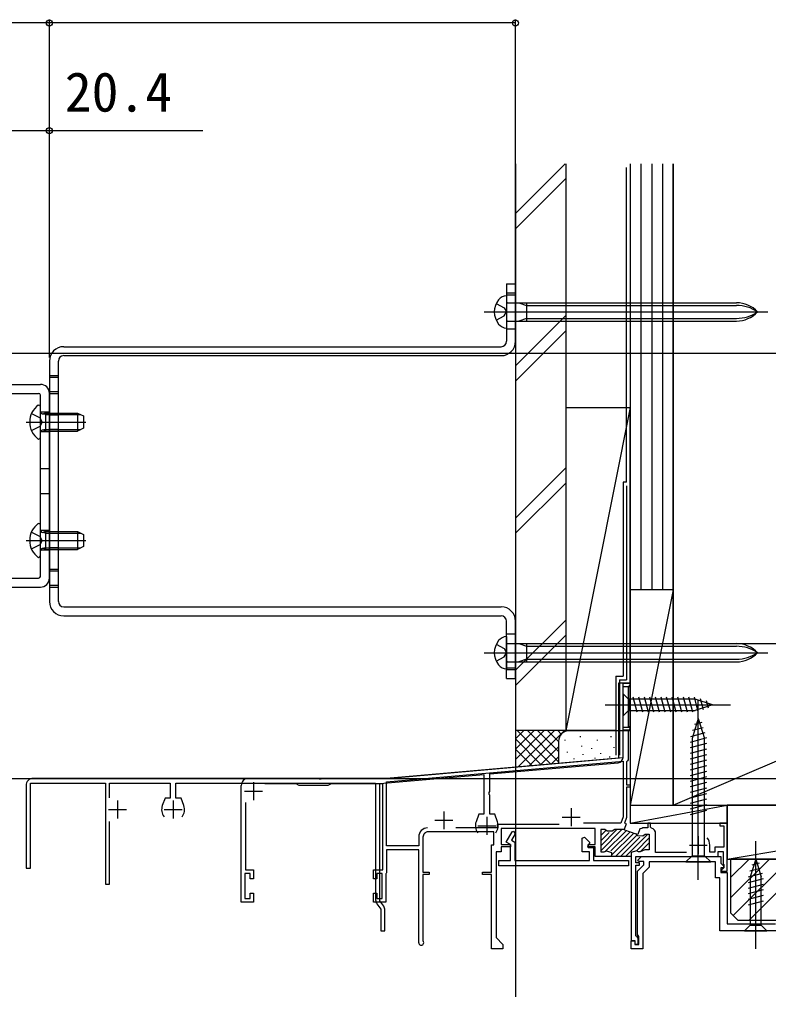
# Model space of a CAD drawing. Units: millimetres, scale not verified. Extents: x -875 to 876, y -1306 to 1300.
# Drawn here: x -473.5 to -264.5, y 699.3 to 969.7 of the extents above; entities that cross this region are included whole.
import ezdxf
from ezdxf.enums import TextEntityAlignment as Align

# ---------------------------------------------------------------- set-up
doc = ezdxf.new("R2010")
doc.units = ezdxf.units.MM
doc.header["$LTSCALE"] = 4
for name, color, linetype in [('0-2_YKK_11', 7, 'Continuous'), ('0-3_YKK_11E', 7, 'Continuous'), ('0-4_YKK_12', 2, 'Continuous'), ('0-5_YKK_13', 4, 'Continuous'), ('0-7_YKK_D', 6, 'Continuous'), ('0-9_YSS_K', 3, 'Continuous')]:
    doc.layers.add(name, color=color, linetype=linetype)
doc.styles.add('ＭＳ ゴシック', font='')
doc.styles.get('ＭＳ ゴシック').set_extended_font_data('MS Gothic')

msp = doc.modelspace()

# ---------------------------------------------------------------- linework, layer by layer
at = {"layer": '0-2_YKK_11'}
for p, q in [((-408.237, 757.089), (-408.237, 752.089)), ((-410.737, 754.589), (-405.737, 754.589)), ((-355.137, 748.989), (-355.137, 743.989)), ((-319.637, 749.889), (-319.637, 744.889)), ((-357.637, 746.489), (-352.637, 746.489)), ((-322.137, 747.389), (-317.137, 747.389)), ((-306.848, 743.889), (-311.337, 739.4)), ((-309.798, 743.767), (-311.337, 742.228)), ((-305.434, 743.889), (-311.231, 738.091)), ((-304.21, 743.699), (-310.197, 737.712)), ((-304.683, 743.871), (-301.541, 742.727)), ((-309.037, 743.114), (-311.337, 740.814)), ((-303.173, 743.321), (-308.509, 737.985)), ((-302.136, 742.944), (-308.337, 736.743)), ((-301.19, 742.475), (-307.277, 736.389)), ((-300.454, 741.798), (-305.862, 736.389)), ((-298.316, 742.522), (-304.448, 736.389)), ((-297.837, 741.586), (-301.422, 738.001)), ((-284.137, 742.089), (-284.137, 737.089)), ((-297.837, 740.172), (-300.32, 737.689)), ((-286.637, 739.589), (-281.637, 739.589)), ((-302.837, 736.586), (-303.034, 736.389))]:
    msp.add_line(p, q, dxfattribs=at)
for points in [[(-409.637, 758.189), (-390.095, 758.189), (-389.912, 758.069), (-389.362, 758.069), (-389.179, 758.189), (-371.137, 758.189), (-305.137, 763.963), (-305.137, 784.689), (-303.137, 784.689), (-303.137, 784.289), (-303.437, 783.989), (-303.737, 783.689), (-303.737, 772.689), (-303.437, 772.389), (-303.137, 772.089), (-303.137, 771.989), (-303.437, 771.689), (-303.737, 771.389), (-303.737, 763.357), (-303.937, 763.074), (-304.137, 762.791), (-304.137, 756.389), (-303.137, 756.389), (-303.137, 755.689), (-304.137, 755.689), (-304.137, 747.258), (-304.708, 745.689), (-304.285, 745.535), (-304.867, 743.938), (-304.733, 743.889), (-307.452, 743.889)], [(-362.137, 741.889), (-362.137, 739.389), (-371.137, 739.389), (-371.137, 757.185), (-305.137, 762.96), (-305.137, 747.434), (-305.772, 745.689), (-316.137, 745.689)], [(-410.437, 751.416), (-410.437, 732.689), (-408.237, 732.689), (-408.237, 730.189), (-409.137, 730.189), (-409.137, 731.689), (-410.637, 731.689), (-410.637, 724.689), (-409.137, 724.689), (-409.137, 726.189), (-408.237, 726.189), (-408.237, 723.689), (-411.637, 723.689), (-411.637, 756.189)], [(-362.137, 712.389), (-362.137, 738.289), (-371.137, 738.289), (-371.137, 731.889), (-371.237, 731.716), (-371.337, 731.543), (-371.337, 723.689), (-374.737, 723.689), (-374.737, 726.189), (-373.837, 726.189), (-373.837, 724.689), (-372.337, 724.689), (-372.337, 731.689), (-373.837, 731.689), (-373.837, 730.189), (-374.737, 730.189), (-374.737, 732.689), (-372.137, 732.689), (-372.137, 756.689), (-386.571, 756.689), (-387.437, 756.189), (-395.437, 756.189), (-396.303, 756.689), (-405.012, 756.689)], [(-301.413, 737.989), (-302.837, 737.489), (-302.837, 736.389), (-308.637, 736.389), (-312.937, 736.389), (-312.937, 739.089), (-314.837, 739.089), (-314.837, 739.789), (-312.937, 739.789), (-312.937, 744.189), (-339.137, 744.189), (-339.137, 739.789), (-336.537, 739.789), (-336.537, 739.089), (-339.137, 739.089), (-339.137, 737.689), (-340.537, 737.689), (-340.537, 713.789), (-338.637, 711.889), (-338.637, 710.689), (-341.837, 710.689), (-341.837, 731.389), (-344.337, 731.389), (-344.337, 732.089), (-341.837, 732.089), (-341.837, 739.689), (-341.137, 739.689), (-341.137, 743.289), (-359.437, 743.289)], [(-322.973, 745.289), (-340.237, 745.289), (-340.237, 744.389), (-351.801, 744.389)], [(-309.53, 743.489), (-310.223, 743.889), (-311.337, 743.889), (-311.337, 737.689), (-310.386, 737.689), (-309.762, 737.989)], [(-307.452, 743.889), (-308.144, 743.489), (-309.53, 743.489)], [(-302.837, 736.389), (-302.837, 712.989), (-301.837, 712.989), (-301.837, 711.989), (-300.937, 711.989), (-300.937, 713.689), (-301.237, 713.989), (-301.537, 714.289), (-301.537, 733.989), (-300.537, 733.989), (-300.537, 734.689), (-301.537, 734.689), (-301.537, 736.389), (-284.657, 736.389), (-284.397, 736.539), (-283.877, 736.539), (-283.617, 736.389), (-278.637, 736.389), (-278.637, 737.789), (-277.237, 737.789), (-277.237, 734.489), (-277.137, 734.316), (-277.037, 734.143), (-277.037, 733.289), (-277.337, 732.989), (-277.637, 732.689), (-277.637, 732.289), (-276.137, 732.289), (-276.137, 745.689), (-278.137, 745.689), (-278.137, 744.989), (-277.037, 744.989), (-277.037, 738.989), (-279.537, 738.989), (-279.537, 737.589), (-280.937, 737.589), (-280.937, 739.589)], [(-300.292, 744.082), (-300.432, 744.133), (-301.014, 742.535), (-301.541, 742.727), (-301.076, 742.282)], [(-297.216, 744.333), (-297.437, 744.622), (-297.437, 745.689), (-298.237, 745.689), (-298.237, 744.389), (-299.655, 744.389), (-299.922, 744.226), (-300.291, 744.081)], [(-360.937, 741.789), (-360.937, 732.089), (-359.237, 732.089), (-359.237, 731.389), (-360.937, 731.389), (-360.937, 712.989), (-360.877, 712.809)], [(-301.076, 742.282), (-299.644, 742.189), (-298.952, 742.589), (-297.837, 742.589), (-297.837, 738.289), (-299.088, 738.289), (-299.713, 737.989), (-300.337, 737.689), (-300.788, 737.689), (-301.413, 737.989)], [(-287.473, 737.489), (-296.037, 737.489), (-296.037, 742.789)], [(-309.762, 737.989), (-308.337, 737.489), (-308.337, 736.689), (-308.637, 736.389)], [(-261.137, 715.689), (-278.137, 715.689), (-278.137, 730.489), (-279.337, 730.489), (-279.337, 734.889), (-297.837, 734.889), (-297.837, 733.468), (-299.637, 731.668), (-299.637, 710.689), (-302.837, 710.689), (-302.837, 712.889), (-301.837, 712.889), (-301.837, 711.889), (-300.737, 711.889), (-300.737, 714.089), (-300.937, 714.372), (-301.137, 714.655), (-301.137, 732.289), (-299.337, 734.089), (-299.337, 734.989), (-300.813, 734.989), (-300.974, 735.377), (-299.961, 736.389), (-277.837, 736.389), (-277.837, 734.513), (-277.001, 733.677), (-277.161, 733.289), (-277.837, 733.289), (-277.837, 731.989), (-276.137, 731.989), (-276.137, 717.689), (-262.637, 717.689)]]:
    msp.add_lwpolyline(points, dxfattribs=at)
msp.add_lwpolyline([(-303.637, 733.789), (-339.737, 733.789), (-339.737, 735.289), (-336.537, 735.289), (-336.537, 739.728), (-337.72, 740.411), (-336.087, 743.239), (-335.654, 743.489), (-335.221, 742.739), (-336.254, 740.95), (-335.337, 740.421), (-335.337, 735.289), (-314.537, 735.289), (-314.537, 737.689), (-316.537, 737.689), (-316.537, 741.528), (-315.92, 741.783), (-314.412, 740.276), (-315.017, 739.229), (-314.82, 738.889), (-313.337, 738.889), (-313.337, 735.289), (-303.637, 735.289)], close=True, dxfattribs=at)
for centre, radius, start, end in [((-409.637, 756.189), 2, 89.99998, 180.00002), ((-359.637, 741.889), 2.5, 89.99998, 180.00002), ((-297.637, 742.789), 1.6, 0, 74.74246), ((-359.437, 741.789), 1.5, 89.99998, 180.00002), ((-284.137, 739.589), 3.2, 0, 38.3998), ((-361.437, 712.389), 0.7, 180.00002, 36.86989)]:
    msp.add_arc(centre, radius, start, end, dxfattribs=at)
at = {"layer": '0-3_YKK_11E'}
for p, q in [((-446.137, 751.989), (-446.137, 746.989)), ((-430.637, 751.989), (-430.637, 746.989)), ((-448.637, 749.489), (-443.637, 749.489)), ((-433.137, 749.489), (-428.137, 749.489)), ((-343.137, 747.489), (-343.137, 742.489)), ((-345.637, 744.989), (-340.637, 744.989))]:
    msp.add_line(p, q, dxfattribs=at)
for points in [[(-305.137, 764.033), (-305.137, 771.689), (-303.137, 771.689), (-303.137, 772.389), (-305.137, 772.389), (-305.137, 783.789), (-303.137, 783.789), (-303.137, 784.689), (-306.437, 784.689), (-306.437, 763.85), (-371.138, 758.189), (-469.637, 758.189)], [(-340.13, 746.083), (-340.896, 748.189), (-342.337, 748.189), (-342.337, 753.469), (-342.487, 753.729), (-342.487, 754.249), (-342.337, 754.509), (-342.337, 759.404), (-306.506, 762.539)], [(-371.899, 722.584), (-372.937, 724.067), (-372.937, 756.727), (-343.937, 759.264), (-343.937, 748.189), (-345.378, 748.189), (-346.144, 746.083)], [(-471.637, 756.189), (-471.637, 733.189), (-470.437, 733.189), (-470.437, 756.889), (-449.537, 756.889), (-449.537, 728.689), (-448.337, 728.689), (-448.337, 746.203)], [(-448.337, 752.775), (-448.337, 756.889), (-431.437, 756.889), (-431.437, 752.689), (-432.878, 752.689), (-433.644, 750.583)], [(-427.63, 750.583), (-428.396, 752.689), (-429.837, 752.689), (-429.837, 756.889), (-374.137, 756.889), (-374.137, 724.32)], [(-373.775, 723.172), (-372.737, 721.69), (-372.737, 715.689), (-371.537, 715.689), (-371.537, 721.437)]]:
    msp.add_lwpolyline(points, dxfattribs=at)
for centre, radius, start, end in [((-306.637, 764.033), 1.5, 274.99997, 0), ((-469.637, 756.189), 2, 89.99998, 180.00002), ((-430.637, 749.489), 3.2, 160.00024, 218.36642), ((-430.637, 749.489), 3.2, 321.63341, 19.99978), ((-343.137, 744.989), 3.2, 160.00024, 218.36642), ((-343.137, 744.989), 3.2, 321.63341, 19.99978), ((-372.137, 724.32), 2, 180.00002, 215.00001), ((-373.537, 721.437), 2, 0, 34.99999)]:
    msp.add_arc(centre, radius, start, end, dxfattribs=at)
at = {"layer": '0-4_YKK_12'}
for p, q in [((-343.85, 888.189), (-264.728, 888.189)), ((-471.637, 857.489), (-454.938, 857.489)), ((-471.637, 824.489), (-454.938, 824.489)), ((-343.851, 793.189), (-264.729, 793.189)), ((-818.866, 758.189), (-108.213, 758.189))]:
    msp.add_line(p, q, dxfattribs=at)
at = {"layer": '0-5_YKK_13'}
for p, q in [((-337.637, 895.989), (-337.637, 879.989)), ((-337.637, 895.989), (-335.137, 895.989)), ((-335.137, 879.989), (-335.137, 895.989)), ((-337.637, 893.489), (-335.137, 893.489)), ((-337.637, 892.989), (-335.137, 892.989)), ((-337.637, 892.689), (-337.637, 883.689)), ((-337.337, 890.739), (-273.494, 890.739)), ((-334.237, 890.739), (-332.037, 889.989)), ((-332.037, 890.739), (-332.037, 885.639)), ((-332.037, 889.989), (-273.494, 889.989)), ((-337.337, 885.639), (-273.494, 885.639)), ((-332.037, 886.389), (-334.237, 885.639)), ((-332.037, 886.389), (-273.494, 886.389)), ((-337.637, 883.489), (-335.137, 883.489)), ((-461.137, 878.489), (-339.137, 878.489)), ((-465.137, 874.489), (-465.137, 807.489)), ((-462.637, 807.489), (-462.637, 874.489)), ((-461.137, 875.989), (-339.137, 875.989)), ((-487.637, 867.989), (-467.637, 867.989)), ((-465.137, 870.489), (-462.637, 870.489)), ((-465.137, 869.989), (-462.637, 869.989)), ((-488.137, 865.489), (-468.137, 865.489)), ((-465.137, 865.989), (-462.637, 865.989)), ((-465.137, 865.489), (-462.637, 865.489)), ((-465.137, 813.989), (-465.137, 865.489)), ((-467.637, 814.489), (-467.637, 864.989)), ((-470.149, 859.839), (-467.732, 858.634)), ((-468.237, 862.239), (-468.137, 862.239)), ((-467.637, 853.239), (-467.637, 861.739)), ((-465.137, 860.239), (-467.637, 860.239)), ((-466.237, 859.989), (-466.832, 859.773)), ((-466.237, 859.989), (-466.237, 854.989)), ((-466.237, 859.989), (-457.337, 859.989)), ((-465.137, 859.989), (-462.637, 859.989)), ((-457.337, 859.989), (-455.637, 859.189)), ((-457.337, 859.989), (-457.337, 854.989)), ((-467.123, 857.489), (-467.732, 858.634)), ((-467.123, 857.489), (-467.732, 856.344)), ((-466.237, 859.556), (-467.16, 859.75)), ((-466.237, 859.556), (-456.417, 859.556)), ((-465.137, 859.489), (-462.637, 859.489)), ((-455.637, 859.189), (-455.637, 855.789)), ((-470.149, 855.139), (-467.732, 856.344)), ((-465.137, 854.739), (-467.637, 854.739)), ((-466.237, 855.422), (-467.16, 855.229)), ((-466.237, 854.989), (-466.832, 855.205)), ((-466.237, 855.422), (-456.417, 855.422)), ((-466.237, 854.989), (-457.337, 854.989)), ((-465.137, 855.489), (-462.637, 855.489)), ((-465.137, 854.989), (-462.637, 854.989)), ((-455.637, 855.789), (-457.337, 854.989)), ((-468.237, 852.739), (-468.137, 852.739)), ((-465.137, 844.489), (-467.637, 844.489)), ((-465.137, 837.489), (-467.637, 837.489)), ((-468.237, 829.239), (-468.137, 829.239)), ((-467.637, 820.239), (-467.637, 828.739)), ((-470.149, 826.839), (-467.732, 825.634)), ((-467.123, 824.489), (-467.732, 825.634)), ((-465.137, 827.239), (-467.637, 827.239)), ((-466.237, 826.556), (-467.16, 826.75)), ((-466.237, 826.989), (-466.832, 826.773)), ((-466.237, 826.989), (-466.237, 821.989)), ((-466.237, 826.989), (-457.337, 826.989)), ((-466.237, 826.556), (-456.417, 826.556)), ((-465.137, 826.989), (-462.637, 826.989)), ((-465.137, 826.489), (-462.637, 826.489)), ((-457.337, 826.989), (-455.637, 826.189)), ((-457.337, 826.989), (-457.337, 821.989)), ((-455.637, 826.189), (-455.637, 822.789)), ((-470.149, 822.139), (-467.732, 823.344)), ((-467.123, 824.489), (-467.732, 823.344)), ((-466.237, 822.422), (-467.16, 822.229)), ((-466.237, 821.989), (-466.832, 822.205)), ((-466.237, 822.422), (-456.417, 822.422)), ((-466.237, 821.989), (-457.337, 821.989)), ((-465.137, 822.489), (-462.637, 822.489)), ((-465.137, 821.989), (-462.637, 821.989)), ((-455.637, 822.789), (-457.337, 821.989)), ((-468.237, 819.739), (-468.137, 819.739)), ((-465.137, 821.739), (-467.637, 821.739)), ((-481.694, 813.989), (-468.137, 813.989)), ((-465.137, 816.489), (-462.637, 816.489)), ((-465.137, 815.989), (-462.637, 815.989)), ((-481.405, 811.489), (-467.637, 811.489)), ((-465.137, 811.989), (-462.637, 811.989)), ((-465.137, 811.489), (-462.637, 811.489)), ((-461.137, 805.989), (-339.137, 805.989)), ((-461.137, 803.489), (-339.137, 803.489)), ((-337.637, 785.989), (-337.637, 801.989)), ((-335.137, 785.989), (-335.137, 801.989)), ((-337.637, 798.489), (-335.137, 798.489)), ((-337.637, 797.689), (-337.637, 788.689)), ((-337.337, 795.739), (-273.494, 795.739)), ((-334.237, 795.739), (-332.037, 794.989)), ((-332.037, 795.739), (-332.037, 790.639)), ((-332.037, 794.989), (-273.494, 794.989)), ((-337.337, 790.639), (-273.494, 790.639)), ((-332.037, 791.389), (-334.237, 790.639)), ((-332.037, 791.389), (-273.494, 791.389)), ((-337.637, 788.989), (-335.137, 788.989)), ((-337.637, 788.489), (-335.137, 788.489)), ((-337.637, 785.989), (-335.137, 785.989)), ((-305.137, 781.789), (-305.137, 775.589)), ((-305.137, 781.789), (-303.587, 780.239)), ((-285.053, 780.239), (-303.587, 780.239)), ((-303.587, 780.239), (-303.587, 777.139)), ((-301.161, 776.589), (-302.286, 780.789)), ((-299.608, 776.589), (-300.733, 780.789)), ((-298.055, 776.589), (-299.18, 780.789)), ((-296.502, 776.589), (-297.627, 780.789)), ((-294.949, 776.589), (-296.075, 780.789)), ((-293.396, 776.589), (-294.522, 780.789)), ((-291.843, 776.589), (-292.969, 780.789)), ((-290.29, 776.589), (-291.416, 780.789)), ((-288.737, 776.589), (-289.863, 780.789)), ((-287.185, 776.589), (-288.31, 780.789)), ((-285.632, 776.589), (-286.757, 780.789)), ((-284.148, 776.848), (-285.204, 780.789)), ((-280.137, 778.689), (-285.053, 780.239)), ((-284.137, 729.889), (-284.137, 779.889)), ((-282.716, 777.299), (-283.53, 780.335)), ((-281.284, 777.751), (-281.833, 779.801)), ((-310.137, 778.689), (-275.137, 778.689)), ((-305.137, 775.589), (-303.587, 777.139)), ((-303.587, 777.139), (-285.053, 777.139)), ((-280.137, 778.689), (-285.053, 777.139)), ((-284.137, 774.889), (-285.887, 769.339)), ((-283.199, 773.742), (-285.249, 773.193)), ((-284.137, 774.889), (-282.387, 769.339)), ((-282.296, 770.878), (-286.318, 769.8)), ((-282.747, 772.31), (-285.783, 771.497)), ((-281.844, 769.446), (-286.437, 768.216)), ((-285.887, 769.339), (-285.887, 736.639)), ((-282.387, 736.639), (-282.387, 769.339)), ((-281.837, 767.895), (-286.437, 766.663)), ((-281.837, 766.342), (-286.437, 765.11)), ((-281.837, 764.789), (-286.437, 763.557)), ((-281.837, 763.236), (-286.437, 762.004)), ((-281.837, 761.684), (-286.437, 760.451)), ((-281.837, 760.131), (-286.437, 758.898)), ((-281.837, 758.578), (-286.437, 757.345)), ((-281.837, 757.025), (-286.437, 755.792)), ((-281.837, 755.472), (-286.437, 754.239)), ((-281.837, 753.919), (-286.437, 752.686)), ((-281.837, 752.366), (-286.437, 751.134)), ((-281.837, 750.813), (-286.437, 749.581)), ((-281.837, 749.26), (-286.437, 748.028)), ((-268.137, 710.688), (-268.137, 740.688)), ((-287.637, 734.889), (-285.887, 736.639)), ((-285.887, 736.639), (-282.387, 736.639)), ((-280.637, 734.889), (-282.387, 736.639)), ((-268.137, 735.688), (-269.687, 730.772)), ((-268.137, 735.688), (-266.587, 730.772)), ((-287.637, 734.889), (-280.637, 734.889)), ((-266.747, 733.109), (-269.783, 732.296)), ((-267.199, 734.541), (-269.249, 733.992)), ((-266.296, 731.677), (-270.237, 730.621)), ((-266.037, 730.194), (-270.237, 729.068)), ((-269.687, 730.772), (-269.687, 717.238)), ((-266.587, 717.238), (-266.587, 730.772)), ((-266.037, 728.641), (-270.237, 727.515)), ((-266.037, 727.088), (-270.237, 725.962)), ((-266.037, 725.535), (-270.237, 724.409)), ((-266.037, 723.982), (-270.237, 722.857)), ((-271.237, 715.688), (-269.687, 717.238)), ((-269.687, 717.238), (-266.587, 717.238)), ((-265.037, 715.688), (-266.587, 717.238)), ((-271.237, 715.688), (-265.037, 715.688))]:
    msp.add_line(p, q, dxfattribs=at)
for points in [[(-340.499, 890.539), (-338.28, 889.334), (-337.671, 888.189)], [(-340.499, 885.839), (-338.28, 887.044), (-337.671, 888.189)], [(-340.499, 795.539), (-338.28, 794.334), (-337.671, 793.189)], [(-340.499, 790.839), (-338.28, 792.044), (-337.671, 793.189)]]:
    msp.add_lwpolyline(points, dxfattribs=at)
for centre, radius, start, end in [((-337.508, 889.692), 3, 92.45904, 141.23328), ((-335.637, 888.189), 5.4, 141.23328, 218.76672), ((-337.337, 891.039), 0.3, 180, 270), ((-273.494, 882.739), 8, 42.9414, 90), ((-273.494, 879.562), 10.427, 55.82978, 90), ((-273.494, 893.639), 8, 270, 317.0586), ((-273.494, 896.816), 10.427, 270, 304.17022), ((-337.508, 886.686), 3, 218.76672, 267.54096), ((-337.337, 885.339), 0.3, 90, 180), ((-339.137, 879.989), 4, 270, 0), ((-339.137, 879.989), 1.5, 270, 0), ((-461.137, 874.489), 4, 90, 180), ((-461.137, 874.489), 1.5, 90, 180), ((-467.637, 865.489), 2.5, 0, 90), ((-468.137, 864.989), 0.5, 0, 90), ((-464.737, 857.489), 5.9, 126.38156, 233.61844), ((-468.137, 861.739), 0.5, 0, 90), ((-467.037, 860.337), 0.6, 180, 289.96957), ((-467.037, 854.641), 0.6, 70.03043, 180), ((-468.137, 853.239), 0.5, 270, 0), ((-464.737, 824.489), 5.9, 126.38156, 233.61844), ((-468.137, 828.739), 0.5, 0, 90), ((-467.037, 827.337), 0.6, 180, 289.96957), ((-467.037, 821.641), 0.6, 70.03043, 180), ((-468.137, 820.239), 0.5, 270, 0), ((-468.137, 814.489), 0.5, 270, 0), ((-467.637, 813.989), 2.5, 270, 0), ((-461.137, 807.489), 4, 180, 270), ((-461.137, 807.489), 1.5, 180, 270), ((-339.137, 801.989), 4, 0, 90), ((-339.137, 801.989), 1.5, 0, 90), ((-337.509, 794.692), 3, 92.45904, 141.23328), ((-335.637, 793.189), 5.4, 141.23328, 218.76672), ((-337.337, 796.039), 0.3, 180, 270), ((-273.494, 787.739), 8, 42.9414, 90), ((-273.494, 784.562), 10.427, 55.82978, 90), ((-273.494, 798.639), 8, 270, 317.0586), ((-273.494, 801.816), 10.427, 270, 304.17022), ((-337.509, 791.686), 3, 218.76672, 267.54096), ((-337.337, 790.339), 0.3, 90, 180)]:
    msp.add_arc(centre, radius, start, end, dxfattribs=at)
at = {"layer": '0-7_YKK_D'}
for p, q in [((-465.137, 968.704), (-571.538, 968.704)), ((-465.137, 875.489), (-465.137, 969.704)), ((-465.137, 875.489), (-465.137, 969.704)), ((-335.137, 968.704), (-465.137, 968.704)), ((-335.137, 882.128), (-335.137, 969.704)), ((-465.137, 875.489), (-465.137, 939.704)), ((-486.938, 876.689), (-98.637, 876.689))]:
    msp.add_line(p, q, dxfattribs=at)
msp.add_lwpolyline([(-485.538, 938.704), (-465.137, 938.704), (-422.368, 938.704)], dxfattribs=at)
for centre in [(-465.137, 968.704), (-465.137, 968.704), (-335.137, 968.704), (-465.137, 938.704)]:
    msp.add_circle(centre, 0.85, dxfattribs=at)
at = {"layer": '0-9_YSS_K'}
for p, q in [((-335.137, 929.445), (-335.137, 771.514)), ((-335.137, 915.578), (-321.27, 929.445)), ((-321.137, 929.445), (-321.137, 771.514)), ((-304.137, 840.689), (-304.137, 928.422)), ((-303.137, 929.445), (-303.137, 810.689)), ((-300.137, 929.445), (-300.137, 810.689)), ((-297.137, 929.445), (-297.137, 810.689)), ((-294.137, 929.445), (-294.137, 810.689)), ((-291.137, 929.445), (-291.137, 795.689)), ((-291.137, 810.689), (-291.137, 929.445)), ((-335.137, 911.335), (-321.137, 925.335)), ((-335.137, 873.151), (-321.137, 887.151)), ((-335.137, 868.909), (-321.137, 882.909)), ((-303.137, 861.514), (-321.137, 771.514)), ((-321.137, 861.514), (-303.137, 861.514)), ((-321.137, 861.514), (-321.137, 771.514)), ((-335.137, 830.725), (-321.137, 844.725)), ((-335.137, 826.482), (-321.137, 840.482)), ((-305.137, 840.689), (-305.137, 786.689)), ((-304.137, 840.689), (-305.137, 840.689)), ((-304.137, 839.689), (-304.137, 785.689)), ((-291.137, 810.689), (-303.137, 750.689)), ((-291.137, 810.689), (-303.137, 810.689)), ((-321.137, 802.298), (-335.137, 788.298)), ((-335.137, 784.056), (-321.137, 798.056)), ((-291.137, 750.689), (-186.137, 795.689)), ((-307.137, 786.689), (-307.137, 764.689)), ((-307.115, 786.689), (-305.115, 786.689)), ((-306.137, 785.689), (-304.137, 785.689)), ((-306.137, 785.689), (-306.137, 764.689)), ((-335.137, 771.514), (-335.137, 761.514)), ((-320.137, 771.514), (-335.137, 771.514)), ((-335.137, 763.484), (-327.108, 771.514)), ((-335.122, 766.327), (-329.936, 771.514)), ((-335.122, 769.156), (-332.765, 771.514)), ((-334.652, 771.514), (-325.335, 762.196)), ((-334.389, 761.404), (-324.279, 771.514)), ((-321.137, 771.514), (-333.137, 771.514)), ((-331.823, 771.514), (-323.137, 762.827)), ((-331.289, 761.675), (-321.451, 771.514)), ((-328.995, 771.514), (-323.137, 765.656)), ((-326.167, 771.514), (-323.137, 768.484)), ((-323.338, 771.514), (-322.357, 770.532)), ((-320.51, 771.514), (-320.489, 771.493)), ((-307.137, 771.514), (-320.137, 771.514)), ((-335.137, 769.171), (-327.935, 761.969)), ((-323.137, 768.514), (-323.137, 762.389)), ((-321.309, 768.709), (-321.309, 768.909)), ((-316.97, 769.71), (-316.97, 769.91)), ((-312.297, 768.709), (-312.297, 768.909)), ((-308.455, 769.71), (-308.455, 769.91)), ((-303.137, 768.514), (-303.137, 764.976)), ((-335.137, 766.342), (-330.536, 761.741)), ((-328.19, 761.947), (-323.137, 766.999)), ((-320.642, 765.371), (-320.642, 765.571)), ((-316.636, 767.04), (-316.636, 767.24)), ((-313.843, 766.437), (-313.843, 766.637)), ((-311.295, 765.037), (-311.295, 765.237)), ((-307.623, 766.706), (-307.623, 766.906)), ((-325.09, 762.218), (-323.119, 764.188)), ((-318.811, 763.514), (-318.811, 763.714)), ((-316.302, 764.703), (-316.302, 764.903)), ((-312.882, 763.73), (-312.882, 763.93)), ((-308.788, 764.034), (-308.788, 764.234)), ((-335.137, 761.514), (-335.137, 365.797)), ((-303.137, 750.689), (-303.137, 745.689)), ((-303.137, 750.689), (-276.137, 750.689)), ((-303.137, 745.689), (-276.137, 750.689)), ((-276.137, 745.689), (-276.137, 750.689)), ((-276.137, 735.689), (-186.137, 750.689)), ((-303.137, 745.689), (-276.137, 745.689)), ((-275.137, 724.856), (-264.304, 735.689)), ((-275.137, 730.512), (-269.961, 735.689)), ((-274.392, 719.944), (-258.647, 735.689)), ((-269.99, 718.689), (-252.99, 735.689))]:
    msp.add_line(p, q, dxfattribs=at)
msp.add_lwpolyline([(-321.137, 771.514), (-303.137, 771.514), (-303.137, 861.514)], dxfattribs=at)
for points in [[(-291.137, 750.689), (-291.137, 810.689), (-303.137, 810.689), (-303.137, 750.689)], [(-186.137, 750.689), (-186.137, 795.689), (-291.137, 795.689), (-291.137, 750.689)], [(-276.137, 735.689), (-186.137, 735.689), (-186.137, 750.689), (-276.137, 750.689)], [(-188.137, 735.689), (-275.137, 735.689), (-275.137, 720.689), (-273.137, 718.689), (-261.137, 718.689), (-261.137, 715.689), (-188.137, 715.689), (-188.137, 721.689), (-203.137, 721.689), (-203.137, 729.689), (-188.137, 729.689)]]:
    msp.add_lwpolyline(points, close=True, dxfattribs=at)
msp.add_arc((-320.137, 768.514), 3, 90, 180, dxfattribs=at)

# ---------------------------------------------------------------- texts
at = {"layer": '0-7_YKK_D', "style": 'ＭＳ ゴシック'}
msp.add_text('20.4', height=11, dxfattribs=at).set_placement((-460.845, 940.704), align=Align.BOTTOM_LEFT)

doc.saveas('drawing.dxf')
